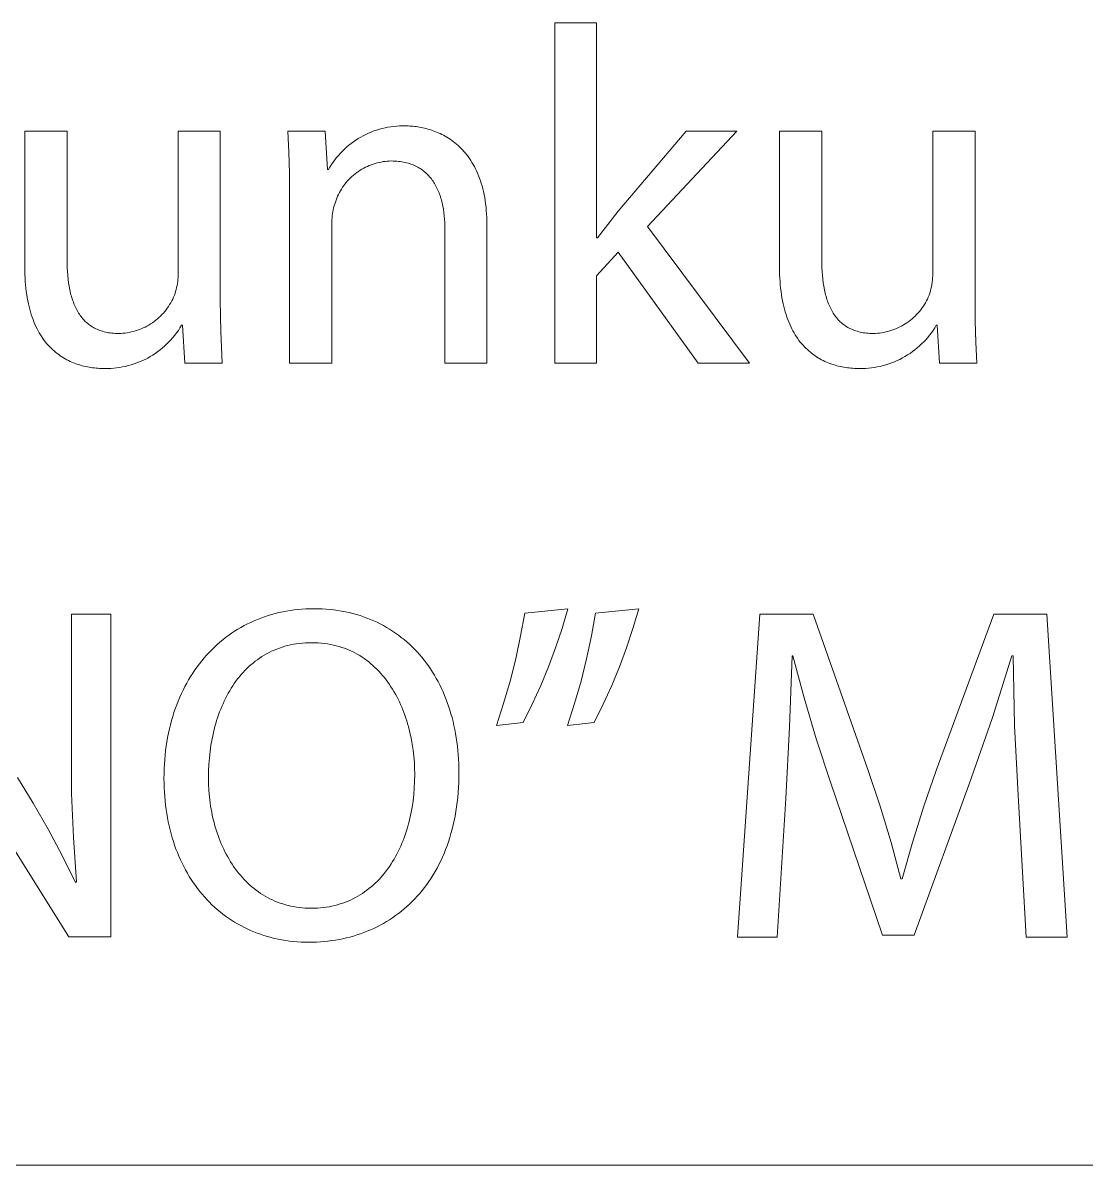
# Model space of a CAD drawing. Header units: millimetres. Extents: x 1287 to 5317, y -239 to 2577.
# Drawn here: x 4419.3 to 4508.8, y -239.1 to -142.9 of the extents above; entities that cross this region are included whole.
import ezdxf

# ---------------------------------------------------------------- set-up
doc = ezdxf.new("R2010")
doc.units = ezdxf.units.MM
doc.header["$MEASUREMENT"] = 0
doc.layers.add('Domyślny', color=7, linetype='Continuous', true_color=0x000000)

msp = doc.modelspace()

# ---------------------------------------------------------------- linework, layer by layer
at = {"layer": 'Domyślny', "color": 18, "lineweight": 15, "true_color": 0x000000}
for p, q in [((4464.086, -171.597), (4464.086, -142.945)), ((4464.086, -142.945), (4467.603, -142.945)), ((4467.603, -142.945), (4467.603, -161.035)), ((4449.071, -151.971), (4449.304, -151.899)), ((4449.304, -151.899), (4449.539, -151.836)), ((4449.539, -151.836), (4449.777, -151.781)), ((4449.777, -151.781), (4450.016, -151.733)), ((4450.016, -151.733), (4450.257, -151.694)), ((4450.257, -151.694), (4450.499, -151.663)), ((4450.499, -151.663), (4450.742, -151.641)), ((4450.742, -151.641), (4450.986, -151.626)), ((4450.986, -151.626), (4451.23, -151.62)), ((4451.23, -151.62), (4451.474, -151.622)), ((4451.474, -151.622), (4451.601, -151.624)), ((4451.601, -151.624), (4451.731, -151.627)), ((4451.731, -151.627), (4451.862, -151.633)), ((4451.862, -151.633), (4451.996, -151.642)), ((4451.996, -151.642), (4452.131, -151.654)), ((4452.131, -151.654), (4452.267, -151.668)), ((4452.267, -151.668), (4452.405, -151.685)), ((4452.405, -151.685), (4452.544, -151.705)), ((4452.544, -151.705), (4452.684, -151.728)), ((4452.684, -151.728), (4452.826, -151.754)), ((4452.826, -151.754), (4452.968, -151.784)), ((4452.968, -151.784), (4453.111, -151.816)), ((4453.111, -151.816), (4453.254, -151.852)), ((4453.254, -151.852), (4453.398, -151.891)), ((4453.398, -151.891), (4453.543, -151.934)), ((4453.543, -151.934), (4453.687, -151.98)), ((4419.432, -163.5), (4419.432, -152.065)), ((4419.432, -152.065), (4423.002, -152.065)), ((4423.002, -152.065), (4423.002, -162.882)), ((4432.356, -164.05), (4432.356, -152.065)), ((4432.356, -152.065), (4435.899, -152.065)), ((4435.899, -152.065), (4435.899, -166.278)), ((4441.681, -153.831), (4441.583, -152.065)), ((4441.583, -152.065), (4444.737, -152.065)), ((4444.737, -152.065), (4444.938, -155.3)), ((4447.117, -152.955), (4447.318, -152.817)), ((4447.318, -152.817), (4447.524, -152.686)), ((4447.524, -152.686), (4447.734, -152.561)), ((4447.734, -152.561), (4447.948, -152.444)), ((4447.948, -152.444), (4448.166, -152.334)), ((4448.166, -152.334), (4448.387, -152.232)), ((4448.387, -152.232), (4448.612, -152.137)), ((4448.612, -152.137), (4448.84, -152.05)), ((4448.84, -152.05), (4449.071, -151.971)), ((4453.687, -151.98), (4453.832, -152.03)), ((4453.832, -152.03), (4453.977, -152.084)), ((4453.977, -152.084), (4454.122, -152.142)), ((4454.122, -152.142), (4454.266, -152.203)), ((4454.266, -152.203), (4454.41, -152.268)), ((4454.41, -152.268), (4454.553, -152.338)), ((4454.553, -152.338), (4454.696, -152.411)), ((4454.696, -152.411), (4454.838, -152.489)), ((4454.838, -152.489), (4454.978, -152.57)), ((4454.978, -152.57), (4455.118, -152.657)), ((4455.118, -152.657), (4455.257, -152.747)), ((4455.257, -152.747), (4455.394, -152.842)), ((4455.394, -152.842), (4455.53, -152.942)), ((4469.428, -158.808), (4475.145, -152.071)), ((4479.426, -152.071), (4471.884, -160.096)), ((4475.145, -152.071), (4479.426, -152.071)), ((4483.009, -163.5), (4483.009, -152.065)), ((4483.009, -152.065), (4486.566, -152.065)), ((4486.566, -152.065), (4486.566, -162.882)), ((4495.92, -164.05), (4495.92, -152.065)), ((4495.92, -152.065), (4499.476, -152.065)), ((4499.476, -152.065), (4499.476, -166.278)), ((4441.734, -155.598), (4441.681, -153.831)), ((4446.02, -153.921), (4446.189, -153.745)), ((4446.189, -153.745), (4446.363, -153.574)), ((4446.363, -153.574), (4446.544, -153.41)), ((4446.544, -153.41), (4446.73, -153.252)), ((4446.73, -153.252), (4446.921, -153.1)), ((4446.921, -153.1), (4447.117, -152.955)), ((4455.53, -152.942), (4455.664, -153.047)), ((4455.664, -153.047), (4455.797, -153.156)), ((4455.797, -153.156), (4455.928, -153.27)), ((4455.928, -153.27), (4456.056, -153.389)), ((4456.056, -153.389), (4456.183, -153.512)), ((4456.183, -153.512), (4456.307, -153.641)), ((4456.307, -153.641), (4456.429, -153.775)), ((4456.429, -153.775), (4456.549, -153.914)), ((4445.271, -154.882), (4445.407, -154.68)), ((4445.407, -154.68), (4445.551, -154.482)), ((4445.551, -154.482), (4445.701, -154.29)), ((4445.701, -154.29), (4445.857, -154.103)), ((4445.857, -154.103), (4446.02, -153.921)), ((4448.775, -154.836), (4448.612, -154.894)), ((4448.941, -154.783), (4448.775, -154.836)), ((4449.107, -154.737), (4448.941, -154.783)), ((4449.276, -154.696), (4449.107, -154.737)), ((4449.445, -154.661), (4449.276, -154.696)), ((4449.616, -154.632), (4449.445, -154.661)), ((4449.788, -154.609), (4449.616, -154.632)), ((4449.96, -154.592), (4449.788, -154.609)), ((4450.133, -154.58), (4449.96, -154.592)), ((4450.306, -154.575), (4450.133, -154.58)), ((4450.461, -154.577), (4450.306, -154.575)), ((4450.613, -154.582), (4450.461, -154.577)), ((4450.762, -154.592), (4450.613, -154.582)), ((4450.908, -154.605), (4450.762, -154.592)), ((4451.05, -154.622), (4450.908, -154.605)), ((4451.19, -154.642), (4451.05, -154.622)), ((4451.326, -154.666), (4451.19, -154.642)), ((4451.46, -154.693), (4451.326, -154.666)), ((4451.59, -154.724), (4451.46, -154.693)), ((4451.718, -154.759), (4451.59, -154.724)), ((4451.843, -154.796), (4451.718, -154.759)), ((4451.964, -154.837), (4451.843, -154.796)), ((4452.083, -154.881), (4451.964, -154.837)), ((4456.549, -153.914), (4456.666, -154.059)), ((4456.666, -154.059), (4456.78, -154.209)), ((4456.78, -154.209), (4456.891, -154.364)), ((4456.891, -154.364), (4457, -154.525)), ((4457, -154.525), (4457.105, -154.691)), ((4457.105, -154.691), (4457.207, -154.863)), ((4441.744, -157.366), (4441.734, -155.598)), ((4444.938, -155.3), (4445.018, -155.3)), ((4445.018, -155.3), (4445.141, -155.089)), ((4445.141, -155.089), (4445.271, -154.882)), ((4447.125, -155.765), (4446.994, -155.879)), ((4447.259, -155.655), (4447.125, -155.765)), ((4447.397, -155.55), (4447.259, -155.655)), ((4447.538, -155.45), (4447.397, -155.55)), ((4447.683, -155.355), (4447.538, -155.45)), ((4447.831, -155.265), (4447.683, -155.355)), ((4447.982, -155.18), (4447.831, -155.265)), ((4448.136, -155.1), (4447.982, -155.18)), ((4448.292, -155.026), (4448.136, -155.1)), ((4448.451, -154.957), (4448.292, -155.026)), ((4448.612, -154.894), (4448.451, -154.957)), ((4452.199, -154.929), (4452.083, -154.881)), ((4452.312, -154.979), (4452.199, -154.929)), ((4452.423, -155.033), (4452.312, -154.979)), ((4452.53, -155.09), (4452.423, -155.033)), ((4452.635, -155.15), (4452.53, -155.09)), ((4452.737, -155.212), (4452.635, -155.15)), ((4452.836, -155.278), (4452.737, -155.212)), ((4452.932, -155.347), (4452.836, -155.278)), ((4453.026, -155.418), (4452.932, -155.347)), ((4453.117, -155.492), (4453.026, -155.418)), ((4453.206, -155.569), (4453.117, -155.492)), ((4453.292, -155.649), (4453.206, -155.569)), ((4453.375, -155.731), (4453.292, -155.649)), ((4453.455, -155.816), (4453.375, -155.731)), ((4457.207, -154.863), (4457.305, -155.041)), ((4457.305, -155.041), (4457.4, -155.225)), ((4457.4, -155.225), (4457.491, -155.415)), ((4457.491, -155.415), (4457.579, -155.61)), ((4457.579, -155.61), (4457.662, -155.812)), ((4446.301, -156.651), (4446.202, -156.793)), ((4446.406, -156.513), (4446.301, -156.651)), ((4446.515, -156.378), (4446.406, -156.513)), ((4446.628, -156.247), (4446.515, -156.378)), ((4446.746, -156.12), (4446.628, -156.247)), ((4446.868, -155.997), (4446.746, -156.12)), ((4446.994, -155.879), (4446.868, -155.997)), ((4453.533, -155.903), (4453.455, -155.816)), ((4453.609, -155.993), (4453.533, -155.903)), ((4453.682, -156.086), (4453.609, -155.993)), ((4453.753, -156.18), (4453.682, -156.086)), ((4453.821, -156.278), (4453.753, -156.18)), ((4453.886, -156.377), (4453.821, -156.278)), ((4453.949, -156.479), (4453.886, -156.377)), ((4454.01, -156.583), (4453.949, -156.479)), ((4454.069, -156.689), (4454.01, -156.583)), ((4454.125, -156.797), (4454.069, -156.689)), ((4457.662, -155.812), (4457.742, -156.02)), ((4457.742, -156.02), (4457.817, -156.234)), ((4457.817, -156.234), (4457.888, -156.454)), ((4457.888, -156.454), (4457.954, -156.681)), ((4457.954, -156.681), (4458.016, -156.914)), ((4441.744, -171.606), (4441.744, -157.366)), ((4445.713, -157.708), (4445.65, -157.869)), ((4445.781, -157.549), (4445.713, -157.708)), ((4445.855, -157.392), (4445.781, -157.549)), ((4445.934, -157.238), (4445.855, -157.392)), ((4446.018, -157.086), (4445.934, -157.238)), ((4446.108, -156.938), (4446.018, -157.086)), ((4446.202, -156.793), (4446.108, -156.938)), ((4454.178, -156.907), (4454.125, -156.797)), ((4454.23, -157.02), (4454.178, -156.907)), ((4454.279, -157.134), (4454.23, -157.02)), ((4454.326, -157.25), (4454.279, -157.134)), ((4454.37, -157.368), (4454.326, -157.25)), ((4454.413, -157.488), (4454.37, -157.368)), ((4454.453, -157.61), (4454.413, -157.488)), ((4454.491, -157.733), (4454.453, -157.61)), ((4458.016, -156.914), (4458.073, -157.154)), ((4458.073, -157.154), (4458.126, -157.401)), ((4458.126, -157.401), (4458.173, -157.654)), ((4458.173, -157.654), (4458.216, -157.914)), ((4445.413, -158.688), (4445.381, -158.854)), ((4445.451, -158.524), (4445.413, -158.688)), ((4445.494, -158.36), (4445.451, -158.524)), ((4445.542, -158.198), (4445.494, -158.36)), ((4445.593, -158.033), (4445.542, -158.198)), ((4445.65, -157.869), (4445.593, -158.033)), ((4454.527, -157.858), (4454.491, -157.733)), ((4454.561, -157.985), (4454.527, -157.858)), ((4454.592, -158.113), (4454.561, -157.985)), ((4454.622, -158.243), (4454.592, -158.113)), ((4454.649, -158.375), (4454.622, -158.243)), ((4454.698, -158.642), (4454.649, -158.375)), ((4454.739, -158.915), (4454.698, -158.642)), ((4458.216, -157.914), (4458.253, -158.18)), ((4458.253, -158.18), (4458.285, -158.454)), ((4458.285, -158.454), (4458.311, -158.735)), ((4445.305, -159.525), (4445.3, -159.694)), ((4445.316, -159.356), (4445.305, -159.525)), ((4445.332, -159.188), (4445.316, -159.356)), ((4445.354, -159.021), (4445.332, -159.188)), ((4445.381, -158.854), (4445.354, -159.021)), ((4454.772, -159.192), (4454.739, -158.915)), ((4454.797, -159.475), (4454.772, -159.192)), ((4454.815, -159.761), (4454.797, -159.475)), ((4458.311, -158.735), (4458.331, -159.023)), ((4458.331, -159.023), (4458.346, -159.318)), ((4458.346, -159.318), (4458.355, -159.62)), ((4458.355, -159.62), (4458.358, -159.93)), ((4467.683, -161.035), (4469.428, -158.808)), ((4445.3, -159.694), (4445.3, -159.863)), ((4445.3, -159.863), (4445.3, -171.606)), ((4454.825, -160.052), (4454.815, -159.761)), ((4454.829, -160.346), (4454.825, -160.052)), ((4454.829, -171.606), (4454.829, -160.346)), ((4458.358, -159.93), (4458.358, -171.606)), ((4471.884, -160.096), (4480.473, -171.597)), ((4467.603, -161.035), (4467.683, -161.035)), ((4469.428, -162.243), (4467.603, -164.256)), ((4476.165, -171.597), (4469.428, -162.243)), ((4419.443, -164.126), (4419.432, -163.5)), ((4423.002, -162.882), (4423.005, -163.226)), ((4423.005, -163.226), (4423.015, -163.562)), ((4483.02, -164.126), (4483.009, -163.5)), ((4486.566, -162.882), (4486.569, -163.226)), ((4486.569, -163.226), (4486.579, -163.562)), ((4419.456, -164.428), (4419.443, -164.126)), ((4419.474, -164.723), (4419.456, -164.428)), ((4423.015, -163.562), (4423.032, -163.891)), ((4423.032, -163.891), (4423.057, -164.213)), ((4423.057, -164.213), (4423.088, -164.526)), ((4432.334, -164.557), (4432.347, -164.388)), ((4432.347, -164.388), (4432.354, -164.219)), ((4432.354, -164.219), (4432.356, -164.05)), ((4467.603, -164.256), (4467.603, -171.597)), ((4483.033, -164.428), (4483.02, -164.126)), ((4483.051, -164.723), (4483.033, -164.428)), ((4486.579, -163.562), (4486.596, -163.891)), ((4486.596, -163.891), (4486.621, -164.213)), ((4486.621, -164.213), (4486.652, -164.526)), ((4495.892, -164.607), (4495.908, -164.421)), ((4495.908, -164.421), (4495.917, -164.236)), ((4495.917, -164.236), (4495.92, -164.05)), ((4419.497, -165.011), (4419.474, -164.723)), ((4419.525, -165.292), (4419.497, -165.011)), ((4419.558, -165.565), (4419.525, -165.292)), ((4423.088, -164.526), (4423.127, -164.831)), ((4423.127, -164.831), (4423.174, -165.128)), ((4423.174, -165.128), (4423.228, -165.416)), ((4423.228, -165.416), (4423.291, -165.695)), ((4432.141, -165.554), (4432.187, -165.39)), ((4432.187, -165.39), (4432.227, -165.226)), ((4432.227, -165.226), (4432.262, -165.06)), ((4432.262, -165.06), (4432.291, -164.893)), ((4432.291, -164.893), (4432.315, -164.726)), ((4432.315, -164.726), (4432.334, -164.557)), ((4483.075, -165.011), (4483.051, -164.723)), ((4483.103, -165.292), (4483.075, -165.011)), ((4483.136, -165.565), (4483.103, -165.292)), ((4486.652, -164.526), (4486.691, -164.831)), ((4486.691, -164.831), (4486.738, -165.128)), ((4486.738, -165.128), (4486.792, -165.416)), ((4486.792, -165.416), (4486.855, -165.695)), ((4495.722, -165.52), (4495.768, -165.34)), ((4495.768, -165.34), (4495.808, -165.158)), ((4495.808, -165.158), (4495.843, -164.975)), ((4495.843, -164.975), (4495.87, -164.791)), ((4495.87, -164.791), (4495.892, -164.607)), ((4419.596, -165.832), (4419.558, -165.565)), ((4419.638, -166.092), (4419.596, -165.832)), ((4419.685, -166.345), (4419.638, -166.092)), ((4419.736, -166.591), (4419.685, -166.345)), ((4423.291, -165.695), (4423.325, -165.831)), ((4423.325, -165.831), (4423.362, -165.965)), ((4423.362, -165.965), (4423.4, -166.096)), ((4423.4, -166.096), (4423.441, -166.225)), ((4423.441, -166.225), (4423.484, -166.352)), ((4423.484, -166.352), (4423.529, -166.476)), ((4431.726, -166.513), (4431.811, -166.357)), ((4431.811, -166.357), (4431.891, -166.199)), ((4431.891, -166.199), (4431.965, -166.038)), ((4431.965, -166.038), (4432.034, -165.875)), ((4432.034, -165.875), (4432.09, -165.715)), ((4432.09, -165.715), (4432.141, -165.554)), ((4435.899, -166.278), (4435.934, -168.936)), ((4483.173, -165.832), (4483.136, -165.565)), ((4483.216, -166.092), (4483.173, -165.832)), ((4483.262, -166.345), (4483.216, -166.092)), ((4483.313, -166.591), (4483.262, -166.345)), ((4486.855, -165.695), (4486.889, -165.831)), ((4486.889, -165.831), (4486.926, -165.965)), ((4486.926, -165.965), (4486.964, -166.096)), ((4486.964, -166.096), (4487.005, -166.225)), ((4487.005, -166.225), (4487.047, -166.352)), ((4487.047, -166.352), (4487.092, -166.476)), ((4495.3, -166.512), (4495.386, -166.357)), ((4495.386, -166.357), (4495.467, -166.199)), ((4495.467, -166.199), (4495.542, -166.038)), ((4495.542, -166.038), (4495.611, -165.875)), ((4495.611, -165.875), (4495.67, -165.698)), ((4495.67, -165.698), (4495.722, -165.52)), ((4499.476, -166.278), (4499.485, -168.05)), ((4419.792, -166.83), (4419.736, -166.591)), ((4419.851, -167.063), (4419.792, -166.83)), ((4419.915, -167.289), (4419.851, -167.063)), ((4419.983, -167.509), (4419.915, -167.289)), ((4423.529, -166.476), (4423.576, -166.598)), ((4423.576, -166.598), (4423.625, -166.717)), ((4423.625, -166.717), (4423.676, -166.834)), ((4423.676, -166.834), (4423.73, -166.948)), ((4423.73, -166.948), (4423.786, -167.059)), ((4423.786, -167.059), (4423.845, -167.168)), ((4423.845, -167.168), (4423.905, -167.274)), ((4423.905, -167.274), (4423.968, -167.378)), ((4431.107, -167.375), (4431.222, -167.24)), ((4431.222, -167.24), (4431.333, -167.102)), ((4431.333, -167.102), (4431.439, -166.96)), ((4431.439, -166.96), (4431.54, -166.814)), ((4431.54, -166.814), (4431.635, -166.665)), ((4431.635, -166.665), (4431.726, -166.513)), ((4483.369, -166.83), (4483.313, -166.591)), ((4483.429, -167.063), (4483.369, -166.83)), ((4483.492, -167.289), (4483.429, -167.063)), ((4483.56, -167.509), (4483.492, -167.289)), ((4487.092, -166.476), (4487.14, -166.598)), ((4487.14, -166.598), (4487.189, -166.717)), ((4487.189, -166.717), (4487.24, -166.834)), ((4487.24, -166.834), (4487.294, -166.948)), ((4487.294, -166.948), (4487.35, -167.059)), ((4487.35, -167.059), (4487.408, -167.168)), ((4487.408, -167.168), (4487.469, -167.274)), ((4487.469, -167.274), (4487.532, -167.378)), ((4494.678, -167.374), (4494.794, -167.239)), ((4494.794, -167.239), (4494.905, -167.101)), ((4494.905, -167.101), (4495.011, -166.959)), ((4495.011, -166.959), (4495.113, -166.813)), ((4495.113, -166.813), (4495.209, -166.665)), ((4495.209, -166.665), (4495.3, -166.512)), ((4420.054, -167.723), (4419.983, -167.509)), ((4420.13, -167.93), (4420.054, -167.723)), ((4420.209, -168.131), (4420.13, -167.93)), ((4420.292, -168.326), (4420.209, -168.131)), ((4423.968, -167.378), (4424.034, -167.479)), ((4424.034, -167.479), (4424.101, -167.577)), ((4424.101, -167.577), (4424.171, -167.672)), ((4424.171, -167.672), (4424.244, -167.765)), ((4424.244, -167.765), (4424.319, -167.855)), ((4424.319, -167.855), (4424.396, -167.942)), ((4424.396, -167.942), (4424.476, -168.025)), ((4424.476, -168.025), (4424.559, -168.106)), ((4424.559, -168.106), (4424.644, -168.185)), ((4424.644, -168.185), (4424.732, -168.26)), ((4424.732, -168.26), (4424.822, -168.332)), ((4429.881, -168.385), (4430.032, -168.292)), ((4430.032, -168.292), (4430.179, -168.194)), ((4430.179, -168.194), (4430.324, -168.091)), ((4430.324, -168.091), (4430.464, -167.983)), ((4430.464, -167.983), (4430.601, -167.871)), ((4430.601, -167.871), (4430.734, -167.753)), ((4430.734, -167.753), (4430.863, -167.632)), ((4430.863, -167.632), (4430.987, -167.505)), ((4430.987, -167.505), (4431.107, -167.375)), ((4483.632, -167.723), (4483.56, -167.509)), ((4483.707, -167.93), (4483.632, -167.723)), ((4483.786, -168.131), (4483.707, -167.93)), ((4483.869, -168.326), (4483.786, -168.131)), ((4487.532, -167.378), (4487.597, -167.479)), ((4487.597, -167.479), (4487.665, -167.577)), ((4487.665, -167.577), (4487.735, -167.672)), ((4487.735, -167.672), (4487.808, -167.765)), ((4487.808, -167.765), (4487.883, -167.855)), ((4487.883, -167.855), (4487.96, -167.942)), ((4487.96, -167.942), (4488.04, -168.025)), ((4488.04, -168.025), (4488.123, -168.106)), ((4488.123, -168.106), (4488.208, -168.185)), ((4488.208, -168.185), (4488.295, -168.26)), ((4488.295, -168.26), (4488.386, -168.332)), ((4493.448, -168.382), (4493.599, -168.29)), ((4493.599, -168.29), (4493.747, -168.192)), ((4493.747, -168.192), (4493.892, -168.089)), ((4493.892, -168.089), (4494.033, -167.981)), ((4494.033, -167.981), (4494.17, -167.869)), ((4494.17, -167.869), (4494.303, -167.752)), ((4494.303, -167.752), (4494.432, -167.63)), ((4494.432, -167.63), (4494.557, -167.504)), ((4494.557, -167.504), (4494.678, -167.374)), ((4499.485, -168.05), (4499.539, -169.822)), ((4420.378, -168.515), (4420.292, -168.326)), ((4420.468, -168.698), (4420.378, -168.515)), ((4420.561, -168.875), (4420.468, -168.698)), ((4420.658, -169.047), (4420.561, -168.875)), ((4420.757, -169.212), (4420.658, -169.047)), ((4420.859, -169.372), (4420.757, -169.212)), ((4424.822, -168.332), (4424.914, -168.401)), ((4424.914, -168.401), (4425.01, -168.467)), ((4425.01, -168.467), (4425.108, -168.53)), ((4425.108, -168.53), (4425.209, -168.589)), ((4425.209, -168.589), (4425.312, -168.646)), ((4425.312, -168.646), (4425.418, -168.699)), ((4425.418, -168.699), (4425.527, -168.749)), ((4425.527, -168.749), (4425.639, -168.796)), ((4425.639, -168.796), (4425.753, -168.84)), ((4425.753, -168.84), (4425.87, -168.88)), ((4425.87, -168.88), (4425.99, -168.917)), ((4425.99, -168.917), (4426.113, -168.951)), ((4426.113, -168.951), (4426.239, -168.981)), ((4426.239, -168.981), (4426.367, -169.008)), ((4426.367, -169.008), (4426.499, -169.031)), ((4426.499, -169.031), (4426.633, -169.051)), ((4426.633, -169.051), (4426.771, -169.067)), ((4426.771, -169.067), (4426.911, -169.079)), ((4426.911, -169.079), (4427.054, -169.089)), ((4427.054, -169.089), (4427.201, -169.094)), ((4427.201, -169.094), (4427.35, -169.096)), ((4427.35, -169.096), (4427.527, -169.09)), ((4427.527, -169.09), (4427.704, -169.078)), ((4427.704, -169.078), (4427.88, -169.061)), ((4427.88, -169.061), (4428.056, -169.037)), ((4428.056, -169.037), (4428.231, -169.007)), ((4428.231, -169.007), (4428.404, -168.97)), ((4428.404, -168.97), (4428.576, -168.928)), ((4428.576, -168.928), (4428.747, -168.88)), ((4428.747, -168.88), (4428.916, -168.827)), ((4428.916, -168.827), (4429.083, -168.767)), ((4429.083, -168.767), (4429.247, -168.702)), ((4429.247, -168.702), (4429.41, -168.631)), ((4429.41, -168.631), (4429.569, -168.554)), ((4429.569, -168.554), (4429.727, -168.472)), ((4429.727, -168.472), (4429.881, -168.385)), ((4432.072, -169.239), (4431.914, -169.434)), ((4432.224, -169.04), (4432.072, -169.239)), ((4432.369, -168.835), (4432.224, -169.04)), ((4432.507, -168.626), (4432.369, -168.835)), ((4432.638, -168.411), (4432.507, -168.626)), ((4432.718, -168.411), (4432.638, -168.411)), ((4432.906, -171.592), (4432.718, -168.411)), ((4435.934, -168.936), (4436.06, -171.592)), ((4483.956, -168.515), (4483.869, -168.326)), ((4484.045, -168.698), (4483.956, -168.515)), ((4484.139, -168.875), (4484.045, -168.698)), ((4484.235, -169.047), (4484.139, -168.875)), ((4484.334, -169.212), (4484.235, -169.047)), ((4484.437, -169.372), (4484.334, -169.212)), ((4488.386, -168.332), (4488.478, -168.401)), ((4488.478, -168.401), (4488.574, -168.467)), ((4488.574, -168.467), (4488.672, -168.53)), ((4488.672, -168.53), (4488.772, -168.589)), ((4488.772, -168.589), (4488.876, -168.646)), ((4488.876, -168.646), (4488.982, -168.699)), ((4488.982, -168.699), (4489.091, -168.749)), ((4489.091, -168.749), (4489.202, -168.796)), ((4489.202, -168.796), (4489.317, -168.84)), ((4489.317, -168.84), (4489.434, -168.88)), ((4489.434, -168.88), (4489.554, -168.917)), ((4489.554, -168.917), (4489.677, -168.951)), ((4489.677, -168.951), (4489.803, -168.981)), ((4489.803, -168.981), (4489.931, -169.008)), ((4489.931, -169.008), (4490.063, -169.031)), ((4490.063, -169.031), (4490.197, -169.051)), ((4490.197, -169.051), (4490.335, -169.067)), ((4490.335, -169.067), (4490.475, -169.079)), ((4490.475, -169.079), (4490.618, -169.089)), ((4490.618, -169.089), (4490.765, -169.094)), ((4490.765, -169.094), (4490.914, -169.096)), ((4490.914, -169.096), (4491.091, -169.09)), ((4491.091, -169.09), (4491.268, -169.078)), ((4491.268, -169.078), (4491.445, -169.06)), ((4491.445, -169.06), (4491.621, -169.035)), ((4491.621, -169.035), (4491.796, -169.005)), ((4491.796, -169.005), (4491.969, -168.969)), ((4491.969, -168.969), (4492.142, -168.927)), ((4492.142, -168.927), (4492.312, -168.879)), ((4492.312, -168.879), (4492.481, -168.825)), ((4492.481, -168.825), (4492.649, -168.765)), ((4492.649, -168.765), (4492.814, -168.7)), ((4492.814, -168.7), (4492.976, -168.629)), ((4492.976, -168.629), (4493.136, -168.552)), ((4493.136, -168.552), (4493.293, -168.47)), ((4493.293, -168.47), (4493.448, -168.382)), ((4495.649, -169.239), (4495.49, -169.433)), ((4495.801, -169.039), (4495.649, -169.239)), ((4495.946, -168.835), (4495.801, -169.039)), ((4496.084, -168.625), (4495.946, -168.835)), ((4496.215, -168.411), (4496.084, -168.625)), ((4496.296, -168.411), (4496.215, -168.411)), ((4496.484, -171.592), (4496.296, -168.411)), ((4420.965, -169.527), (4420.859, -169.372)), ((4421.073, -169.676), (4420.965, -169.527)), ((4421.184, -169.819), (4421.073, -169.676)), ((4421.298, -169.957), (4421.184, -169.819)), ((4421.414, -170.09), (4421.298, -169.957)), ((4421.532, -170.218), (4421.414, -170.09)), ((4421.653, -170.341), (4421.532, -170.218)), ((4431.216, -170.154), (4431.027, -170.319)), ((4431.4, -169.983), (4431.216, -170.154)), ((4431.577, -169.806), (4431.4, -169.983)), ((4431.749, -169.623), (4431.577, -169.806)), ((4431.914, -169.434), (4431.749, -169.623)), ((4484.542, -169.527), (4484.437, -169.372)), ((4484.65, -169.676), (4484.542, -169.527)), ((4484.761, -169.819), (4484.65, -169.676)), ((4484.875, -169.957), (4484.761, -169.819)), ((4484.991, -170.09), (4484.875, -169.957)), ((4485.11, -170.218), (4484.991, -170.09)), ((4485.231, -170.341), (4485.11, -170.218)), ((4494.792, -170.152), (4494.603, -170.317)), ((4494.976, -169.981), (4494.792, -170.152)), ((4495.153, -169.804), (4494.976, -169.981)), ((4495.325, -169.621), (4495.153, -169.804)), ((4495.49, -169.433), (4495.325, -169.621)), ((4499.539, -169.822), (4499.638, -171.592)), ((4421.776, -170.458), (4421.653, -170.341)), ((4421.902, -170.571), (4421.776, -170.458)), ((4422.029, -170.679), (4421.902, -170.571)), ((4422.158, -170.782), (4422.029, -170.679)), ((4422.289, -170.88), (4422.158, -170.782)), ((4422.422, -170.974), (4422.289, -170.88)), ((4422.557, -171.063), (4422.422, -170.974)), ((4422.693, -171.148), (4422.557, -171.063)), ((4422.83, -171.229), (4422.693, -171.148)), ((4429.785, -171.164), (4429.562, -171.279)), ((4430.003, -171.041), (4429.785, -171.164)), ((4430.218, -170.911), (4430.003, -171.041)), ((4430.428, -170.773), (4430.218, -170.911)), ((4430.633, -170.629), (4430.428, -170.773)), ((4430.833, -170.477), (4430.633, -170.629)), ((4431.027, -170.319), (4430.833, -170.477)), ((4485.354, -170.458), (4485.231, -170.341)), ((4485.479, -170.571), (4485.354, -170.458)), ((4485.606, -170.679), (4485.479, -170.571)), ((4485.736, -170.782), (4485.606, -170.679)), ((4485.867, -170.88), (4485.736, -170.782)), ((4486, -170.974), (4485.867, -170.88)), ((4486.134, -171.063), (4486, -170.974)), ((4486.27, -171.148), (4486.134, -171.063)), ((4486.408, -171.229), (4486.27, -171.148)), ((4493.361, -171.161), (4493.138, -171.277)), ((4493.579, -171.039), (4493.361, -171.161)), ((4493.794, -170.908), (4493.579, -171.039)), ((4494.003, -170.771), (4493.794, -170.908)), ((4494.208, -170.626), (4494.003, -170.771)), ((4494.408, -170.475), (4494.208, -170.626)), ((4494.603, -170.317), (4494.408, -170.475)), ((4422.969, -171.305), (4422.83, -171.229)), ((4423.109, -171.377), (4422.969, -171.305)), ((4423.251, -171.444), (4423.109, -171.377)), ((4423.393, -171.508), (4423.251, -171.444)), ((4423.536, -171.568), (4423.393, -171.508)), ((4423.681, -171.623), (4423.536, -171.568)), ((4423.826, -171.675), (4423.681, -171.623)), ((4423.971, -171.723), (4423.826, -171.675)), ((4424.117, -171.768), (4423.971, -171.723)), ((4424.264, -171.809), (4424.117, -171.768)), ((4424.411, -171.846), (4424.264, -171.809)), ((4424.559, -171.88), (4424.411, -171.846)), ((4424.706, -171.91), (4424.559, -171.88)), ((4424.854, -171.938), (4424.706, -171.91)), ((4425.001, -171.962), (4424.854, -171.938)), ((4425.149, -171.983), (4425.001, -171.962)), ((4425.296, -172.001), (4425.149, -171.983)), ((4425.443, -172.016), (4425.296, -172.001)), ((4425.589, -172.028), (4425.443, -172.016)), ((4425.735, -172.037), (4425.589, -172.028)), ((4425.881, -172.043), (4425.735, -172.037)), ((4426.025, -172.047), (4425.881, -172.043)), ((4426.169, -172.048), (4426.025, -172.047)), ((4426.42, -172.048), (4426.169, -172.048)), ((4426.671, -172.039), (4426.42, -172.048)), ((4426.921, -172.022), (4426.671, -172.039)), ((4427.17, -171.996), (4426.921, -172.022)), ((4427.419, -171.961), (4427.17, -171.996)), ((4427.666, -171.918), (4427.419, -171.961)), ((4427.912, -171.867), (4427.666, -171.918)), ((4428.155, -171.807), (4427.912, -171.867)), ((4428.397, -171.739), (4428.155, -171.807)), ((4428.636, -171.663), (4428.397, -171.739)), ((4428.872, -171.579), (4428.636, -171.663)), ((4429.106, -171.487), (4428.872, -171.579)), ((4429.336, -171.387), (4429.106, -171.487)), ((4429.562, -171.279), (4429.336, -171.387)), ((4436.06, -171.592), (4432.906, -171.592)), ((4445.3, -171.606), (4441.744, -171.606)), ((4458.358, -171.606), (4454.829, -171.606)), ((4467.603, -171.597), (4464.086, -171.597)), ((4480.473, -171.597), (4476.165, -171.597)), ((4486.547, -171.305), (4486.408, -171.229)), ((4486.687, -171.377), (4486.547, -171.305)), ((4486.828, -171.444), (4486.687, -171.377)), ((4486.97, -171.508), (4486.828, -171.444)), ((4487.114, -171.568), (4486.97, -171.508)), ((4487.258, -171.623), (4487.114, -171.568)), ((4487.403, -171.675), (4487.258, -171.623)), ((4487.549, -171.723), (4487.403, -171.675)), ((4487.695, -171.768), (4487.549, -171.723)), ((4487.841, -171.809), (4487.695, -171.768)), ((4487.989, -171.846), (4487.841, -171.809)), ((4488.136, -171.88), (4487.989, -171.846)), ((4488.283, -171.91), (4488.136, -171.88)), ((4488.431, -171.938), (4488.283, -171.91)), ((4488.579, -171.962), (4488.431, -171.938)), ((4488.726, -171.983), (4488.579, -171.962)), ((4488.873, -172.001), (4488.726, -171.983)), ((4489.02, -172.016), (4488.873, -172.001)), ((4489.167, -172.028), (4489.02, -172.016)), ((4489.313, -172.037), (4489.167, -172.028)), ((4489.458, -172.043), (4489.313, -172.037)), ((4489.603, -172.047), (4489.458, -172.043)), ((4489.747, -172.048), (4489.603, -172.047)), ((4489.997, -172.048), (4489.747, -172.048)), ((4490.248, -172.038), (4489.997, -172.048)), ((4490.498, -172.021), (4490.248, -172.038)), ((4490.748, -171.994), (4490.498, -172.021)), ((4490.996, -171.96), (4490.748, -171.994)), ((4491.243, -171.917), (4490.996, -171.96)), ((4491.488, -171.865), (4491.243, -171.917)), ((4491.732, -171.805), (4491.488, -171.865)), ((4491.973, -171.737), (4491.732, -171.805)), ((4492.212, -171.661), (4491.973, -171.737)), ((4492.449, -171.577), (4492.212, -171.661)), ((4492.682, -171.485), (4492.449, -171.577)), ((4492.912, -171.385), (4492.682, -171.485)), ((4493.138, -171.277), (4492.912, -171.385)), ((4499.638, -171.592), (4496.484, -171.592)), ((4442.12, -192.377), (4442.447, -192.34)), ((4442.447, -192.34), (4442.778, -192.312)), ((4442.778, -192.312), (4443.112, -192.291)), ((4443.112, -192.291), (4443.448, -192.279)), ((4443.448, -192.279), (4443.788, -192.275)), ((4443.788, -192.275), (4444.134, -192.279)), ((4444.134, -192.279), (4444.476, -192.291)), ((4444.476, -192.291), (4444.814, -192.312)), ((4444.814, -192.312), (4445.148, -192.34)), ((4445.148, -192.34), (4445.478, -192.377)), ((4461.558, -192.642), (4465.182, -192.28)), ((4465.182, -192.28), (4464.694, -193.926)), ((4467.517, -192.642), (4471.154, -192.28)), ((4471.154, -192.28), (4470.666, -193.925)), ((4423.363, -204.098), (4423.363, -192.731)), ((4423.363, -192.731), (4426.691, -192.731)), ((4426.691, -192.731), (4426.691, -219.908)), ((4438.462, -193.421), (4438.746, -193.292)), ((4438.746, -193.292), (4439.034, -193.171)), ((4439.034, -193.171), (4439.326, -193.058)), ((4439.326, -193.058), (4439.622, -192.952)), ((4439.622, -192.952), (4439.921, -192.853)), ((4439.921, -192.853), (4440.225, -192.762)), ((4440.225, -192.762), (4440.532, -192.678)), ((4440.532, -192.678), (4440.842, -192.602)), ((4440.842, -192.602), (4441.157, -192.534)), ((4441.157, -192.534), (4441.474, -192.474)), ((4441.474, -192.474), (4441.795, -192.421)), ((4441.795, -192.421), (4442.12, -192.377)), ((4445.478, -192.377), (4445.804, -192.422)), ((4445.804, -192.422), (4446.126, -192.474)), ((4446.126, -192.474), (4446.443, -192.535)), ((4446.443, -192.535), (4446.757, -192.603)), ((4446.757, -192.603), (4447.066, -192.679)), ((4447.066, -192.679), (4447.37, -192.762)), ((4447.37, -192.762), (4447.671, -192.853)), ((4447.671, -192.853), (4447.967, -192.951)), ((4447.967, -192.951), (4448.258, -193.057)), ((4448.258, -193.057), (4448.545, -193.17)), ((4448.545, -193.17), (4448.827, -193.29)), ((4448.827, -193.29), (4449.105, -193.417)), ((4461.203, -194.566), (4461.558, -192.642)), ((4467.173, -194.568), (4467.517, -192.642)), ((4479.46, -219.913), (4481.352, -192.723)), ((4481.352, -192.723), (4485.834, -192.723)), ((4485.834, -192.723), (4490.478, -205.888)), ((4496.209, -205.888), (4501.053, -192.723)), ((4501.053, -192.723), (4505.522, -192.723)), ((4505.522, -192.723), (4507.227, -219.913)), ((4436.849, -194.34), (4437.106, -194.17)), ((4437.106, -194.17), (4437.369, -194.006)), ((4437.369, -194.006), (4437.636, -193.849)), ((4437.636, -193.849), (4437.907, -193.699)), ((4437.907, -193.699), (4438.182, -193.556)), ((4438.182, -193.556), (4438.462, -193.421)), ((4449.105, -193.417), (4449.377, -193.551)), ((4449.377, -193.551), (4449.646, -193.693)), ((4449.646, -193.693), (4449.909, -193.841)), ((4449.909, -193.841), (4450.167, -193.996)), ((4450.167, -193.996), (4450.421, -194.158)), ((4450.421, -194.158), (4450.67, -194.326)), ((4464.694, -193.926), (4464.151, -195.554)), ((4470.666, -193.925), (4470.123, -195.552)), ((4435.63, -195.296), (4435.864, -195.092)), ((4435.864, -195.092), (4436.103, -194.894)), ((4436.103, -194.894), (4436.347, -194.703)), ((4436.347, -194.703), (4436.595, -194.518)), ((4436.595, -194.518), (4436.849, -194.34)), ((4442.307, -195.229), (4442.059, -195.271)), ((4442.56, -195.195), (4442.307, -195.229)), ((4442.817, -195.168), (4442.56, -195.195)), ((4443.078, -195.149), (4442.817, -195.168)), ((4443.344, -195.137), (4443.078, -195.149)), ((4443.613, -195.133), (4443.344, -195.137)), ((4443.886, -195.137), (4443.613, -195.133)), ((4444.154, -195.15), (4443.886, -195.137)), ((4444.418, -195.17), (4444.154, -195.15)), ((4444.677, -195.198), (4444.418, -195.17)), ((4444.932, -195.234), (4444.677, -195.198)), ((4445.182, -195.278), (4444.932, -195.234)), ((4450.67, -194.326), (4450.913, -194.501)), ((4450.913, -194.501), (4451.152, -194.683)), ((4451.152, -194.683), (4451.386, -194.871)), ((4451.386, -194.871), (4451.614, -195.065)), ((4451.614, -195.065), (4451.837, -195.266)), ((4460.786, -196.478), (4461.203, -194.566)), ((4466.764, -196.481), (4467.173, -194.568)), ((4434.538, -196.417), (4434.746, -196.18)), ((4434.746, -196.18), (4434.959, -195.949)), ((4434.959, -195.949), (4435.178, -195.725)), ((4435.178, -195.725), (4435.401, -195.508)), ((4435.401, -195.508), (4435.63, -195.296)), ((4439.605, -196.183), (4439.407, -196.304)), ((4439.806, -196.067), (4439.605, -196.183)), ((4440.013, -195.958), (4439.806, -196.067)), ((4440.223, -195.856), (4440.013, -195.958)), ((4440.438, -195.759), (4440.223, -195.856)), ((4440.657, -195.669), (4440.438, -195.759)), ((4440.88, -195.586), (4440.657, -195.669)), ((4441.107, -195.509), (4440.88, -195.586)), ((4441.339, -195.439), (4441.107, -195.509)), ((4441.574, -195.376), (4441.339, -195.439)), ((4441.815, -195.32), (4441.574, -195.376)), ((4442.059, -195.271), (4441.815, -195.32)), ((4445.428, -195.329), (4445.182, -195.278)), ((4445.67, -195.387), (4445.428, -195.329)), ((4445.907, -195.453), (4445.67, -195.387)), ((4446.139, -195.525), (4445.907, -195.453)), ((4446.367, -195.605), (4446.139, -195.525)), ((4446.591, -195.691), (4446.367, -195.605)), ((4446.811, -195.785), (4446.591, -195.691)), ((4447.025, -195.884), (4446.811, -195.785)), ((4447.236, -195.99), (4447.025, -195.884)), ((4447.442, -196.103), (4447.236, -195.99)), ((4447.644, -196.221), (4447.442, -196.103)), ((4451.837, -195.266), (4452.055, -195.472)), ((4452.055, -195.472), (4452.268, -195.685)), ((4452.268, -195.685), (4452.475, -195.905)), ((4452.475, -195.905), (4452.677, -196.13)), ((4452.677, -196.13), (4452.874, -196.361)), ((4464.151, -195.554), (4463.551, -197.162)), ((4470.123, -195.552), (4469.525, -197.16)), ((4433.946, -197.165), (4434.138, -196.909)), ((4434.138, -196.909), (4434.335, -196.66)), ((4434.335, -196.66), (4434.538, -196.417)), ((4438.31, -197.151), (4438.142, -197.311)), ((4438.482, -196.996), (4438.31, -197.151)), ((4438.658, -196.846), (4438.482, -196.996)), ((4438.839, -196.702), (4438.658, -196.846)), ((4439.024, -196.564), (4438.839, -196.702)), ((4439.213, -196.431), (4439.024, -196.564)), ((4439.407, -196.304), (4439.213, -196.431)), ((4447.841, -196.345), (4447.644, -196.221)), ((4448.034, -196.476), (4447.841, -196.345)), ((4448.223, -196.612), (4448.034, -196.476)), ((4448.407, -196.753), (4448.223, -196.612)), ((4448.587, -196.9), (4448.407, -196.753)), ((4448.763, -197.053), (4448.587, -196.9)), ((4448.934, -197.21), (4448.763, -197.053)), ((4452.874, -196.361), (4453.065, -196.597)), ((4453.065, -196.597), (4453.25, -196.84)), ((4453.25, -196.84), (4453.43, -197.088)), ((4453.43, -197.088), (4453.605, -197.342)), ((4460.308, -198.375), (4460.786, -196.478)), ((4463.551, -197.162), (4462.896, -198.748)), ((4466.288, -198.378), (4466.764, -196.481)), ((4469.525, -197.16), (4468.873, -198.746)), ((4484.063, -196.239), (4483.855, -202.254)), ((4484.143, -196.239), (4484.063, -196.239)), ((4485.089, -199.789), (4484.143, -196.239)), ((4502.583, -196.239), (4500.955, -201.436)), ((4502.704, -196.239), (4502.583, -196.239)), ((4502.815, -202.114), (4502.704, -196.239)), ((4433.237, -198.247), (4433.405, -197.968)), ((4433.405, -197.968), (4433.58, -197.694)), ((4433.58, -197.694), (4433.76, -197.426)), ((4433.76, -197.426), (4433.946, -197.165)), ((4437.512, -198.002), (4437.365, -198.187)), ((4437.663, -197.822), (4437.512, -198.002)), ((4437.818, -197.647), (4437.663, -197.822)), ((4437.978, -197.476), (4437.818, -197.647)), ((4438.142, -197.311), (4437.978, -197.476)), ((4449.101, -197.373), (4448.934, -197.21)), ((4449.263, -197.54), (4449.101, -197.373)), ((4449.421, -197.713), (4449.263, -197.54)), ((4449.575, -197.89), (4449.421, -197.713)), ((4449.725, -198.071), (4449.575, -197.89)), ((4449.87, -198.257), (4449.725, -198.071)), ((4453.605, -197.342), (4453.773, -197.602)), ((4453.773, -197.602), (4453.936, -197.867)), ((4453.936, -197.867), (4454.093, -198.137)), ((4432.767, -199.12), (4432.918, -198.823)), ((4432.918, -198.823), (4433.074, -198.532)), ((4433.074, -198.532), (4433.237, -198.247)), ((4436.82, -198.971), (4436.695, -199.178)), ((4436.95, -198.769), (4436.82, -198.971)), ((4437.084, -198.571), (4436.95, -198.769)), ((4437.222, -198.377), (4437.084, -198.571)), ((4437.365, -198.187), (4437.222, -198.377)), ((4450.011, -198.447), (4449.87, -198.257)), ((4450.147, -198.641), (4450.011, -198.447)), ((4450.28, -198.839), (4450.147, -198.641)), ((4450.408, -199.041), (4450.28, -198.839)), ((4450.532, -199.247), (4450.408, -199.041)), ((4454.093, -198.137), (4454.244, -198.413)), ((4454.244, -198.413), (4454.39, -198.693)), ((4454.39, -198.693), (4454.529, -198.979)), ((4454.529, -198.979), (4454.663, -199.27)), ((4459.769, -200.255), (4460.308, -198.375)), ((4462.896, -198.748), (4462.187, -200.311)), ((4465.747, -200.257), (4466.288, -198.378)), ((4468.873, -198.746), (4468.167, -200.31)), ((4432.228, -200.364), (4432.353, -200.044)), ((4432.353, -200.044), (4432.485, -199.731)), ((4432.485, -199.731), (4432.623, -199.423)), ((4432.623, -199.423), (4432.767, -199.12)), ((4436.235, -200.044), (4436.131, -200.27)), ((4436.343, -199.822), (4436.235, -200.044)), ((4436.456, -199.604), (4436.343, -199.822)), ((4436.573, -199.389), (4436.456, -199.604)), ((4436.695, -199.178), (4436.573, -199.389)), ((4450.651, -199.456), (4450.532, -199.247)), ((4450.766, -199.668), (4450.651, -199.456)), ((4450.877, -199.884), (4450.766, -199.668)), ((4450.984, -200.103), (4450.877, -199.884)), ((4454.663, -199.27), (4454.79, -199.567)), ((4454.79, -199.567), (4454.912, -199.868)), ((4454.912, -199.868), (4455.027, -200.174)), ((4486.136, -203.311), (4485.089, -199.789)), ((4431.997, -201.018), (4432.109, -200.688)), ((4432.109, -200.688), (4432.228, -200.364)), ((4435.843, -200.968), (4435.756, -201.207)), ((4435.935, -200.732), (4435.843, -200.968)), ((4436.03, -200.499), (4435.935, -200.732)), ((4436.131, -200.27), (4436.03, -200.499)), ((4451.086, -200.325), (4450.984, -200.103)), ((4451.184, -200.55), (4451.086, -200.325)), ((4451.278, -200.778), (4451.184, -200.55)), ((4451.368, -201.008), (4451.278, -200.778)), ((4451.453, -201.241), (4451.368, -201.008)), ((4455.027, -200.174), (4455.136, -200.484)), ((4455.136, -200.484), (4455.239, -200.8)), ((4455.239, -200.8), (4455.335, -201.12)), ((4459.169, -202.117), (4459.769, -200.255)), ((4462.187, -200.311), (4461.424, -201.849)), ((4465.141, -202.117), (4465.747, -200.257)), ((4468.167, -200.31), (4467.409, -201.849)), ((4431.701, -202.039), (4431.793, -201.693)), ((4431.793, -201.693), (4431.892, -201.353)), ((4431.892, -201.353), (4431.997, -201.018)), ((4435.519, -201.943), (4435.449, -202.193)), ((4435.594, -201.695), (4435.519, -201.943)), ((4435.673, -201.45), (4435.594, -201.695)), ((4435.756, -201.207), (4435.673, -201.45)), ((4451.535, -201.476), (4451.453, -201.241)), ((4451.612, -201.713), (4451.535, -201.476)), ((4451.684, -201.952), (4451.612, -201.713)), ((4451.753, -202.193), (4451.684, -201.952)), ((4455.335, -201.12), (4455.426, -201.444)), ((4455.426, -201.444), (4455.509, -201.773)), ((4455.509, -201.773), (4455.587, -202.107)), ((4461.424, -201.849), (4459.169, -202.117)), ((4467.409, -201.849), (4465.141, -202.117)), ((4500.955, -201.436), (4499.148, -206.573)), ((4431.467, -203.106), (4431.538, -202.746)), ((4431.538, -202.746), (4431.616, -202.39)), ((4431.616, -202.39), (4431.701, -202.039)), ((4435.321, -202.703), (4435.264, -202.961)), ((4435.383, -202.447), (4435.321, -202.703)), ((4435.449, -202.193), (4435.383, -202.447)), ((4451.817, -202.436), (4451.753, -202.193)), ((4451.878, -202.681), (4451.817, -202.436)), ((4451.985, -203.175), (4451.878, -202.681)), ((4455.587, -202.107), (4455.658, -202.445)), ((4455.658, -202.445), (4455.722, -202.787)), ((4455.722, -202.787), (4455.78, -203.133)), ((4483.855, -202.254), (4483.54, -208.264)), ((4503.107, -207.982), (4502.815, -202.114)), ((4431.297, -204.218), (4431.347, -203.842)), ((4431.347, -203.842), (4431.403, -203.472)), ((4431.403, -203.472), (4431.467, -203.106)), ((4435.117, -203.749), (4435.04, -204.284)), ((4435.21, -203.222), (4435.117, -203.749)), ((4435.264, -202.961), (4435.21, -203.222)), ((4452.077, -203.674), (4451.985, -203.175)), ((4452.151, -204.177), (4452.077, -203.674)), ((4455.78, -203.133), (4455.831, -203.483)), ((4455.831, -203.483), (4455.876, -203.838)), ((4455.876, -203.838), (4455.914, -204.196)), ((4487.284, -206.801), (4486.136, -203.311)), ((4423.382, -207.824), (4423.363, -204.098)), ((4431.221, -204.983), (4431.255, -204.598)), ((4431.255, -204.598), (4431.297, -204.218)), ((4434.98, -204.827), (4434.937, -205.375)), ((4435.04, -204.284), (4434.98, -204.827)), ((4452.209, -204.682), (4452.151, -204.177)), ((4452.25, -205.19), (4452.209, -204.682)), ((4455.914, -204.196), (4455.945, -204.558)), ((4455.945, -204.558), (4455.969, -204.924)), ((4431.163, -206.165), (4431.175, -205.766)), ((4431.175, -205.766), (4431.194, -205.372)), ((4431.194, -205.372), (4431.221, -204.983)), ((4434.937, -205.375), (4434.912, -205.929)), ((4452.275, -205.698), (4452.25, -205.19)), ((4452.283, -206.205), (4452.275, -205.698)), ((4455.969, -204.924), (4455.987, -205.294)), ((4455.987, -205.294), (4455.997, -205.667)), ((4455.997, -205.667), (4456, -206.044)), ((4423.135, -219.908), (4414.505, -206.125)), ((4418.813, -206.487), (4420.143, -208.633)), ((4431.159, -206.568), (4431.163, -206.165)), ((4431.163, -206.951), (4431.159, -206.568)), ((4434.912, -205.929), (4434.903, -206.487)), ((4434.903, -206.487), (4434.913, -207.029)), ((4452.246, -207.347), (4452.274, -206.78)), ((4452.274, -206.78), (4452.283, -206.205)), ((4455.996, -206.479), (4455.984, -206.908)), ((4456, -206.044), (4455.996, -206.479)), ((4490.478, -205.888), (4491.484, -208.908)), ((4499.148, -206.573), (4494.357, -219.752)), ((4495.156, -208.904), (4496.209, -205.888)), ((4431.174, -207.331), (4431.163, -206.951)), ((4431.192, -207.707), (4431.174, -207.331)), ((4431.217, -208.078), (4431.192, -207.707)), ((4434.913, -207.029), (4434.94, -207.566)), ((4434.94, -207.566), (4434.986, -208.098)), ((4452.201, -207.907), (4452.246, -207.347)), ((4455.963, -207.33), (4455.935, -207.746)), ((4455.984, -206.908), (4455.963, -207.33)), ((4491.672, -219.752), (4487.284, -206.801)), ((4420.143, -208.633), (4421.401, -210.822)), ((4423.525, -211.548), (4423.382, -207.824)), ((4431.25, -208.445), (4431.217, -208.078)), ((4431.289, -208.809), (4431.25, -208.445)), ((4434.986, -208.098), (4435.015, -208.362)), ((4435.015, -208.362), (4435.049, -208.624)), ((4435.049, -208.624), (4435.088, -208.885)), ((4452.056, -209.001), (4452.137, -208.459)), ((4452.137, -208.459), (4452.201, -207.907)), ((4455.854, -208.558), (4455.802, -208.955)), ((4455.898, -208.156), (4455.854, -208.558)), ((4455.935, -207.746), (4455.898, -208.156)), ((4483.54, -208.264), (4482.815, -219.913)), ((4503.791, -219.913), (4503.107, -207.982)), ((4431.336, -209.167), (4431.289, -208.809)), ((4431.389, -209.522), (4431.336, -209.167)), ((4431.45, -209.872), (4431.389, -209.522)), ((4435.088, -208.885), (4435.13, -209.144)), ((4435.13, -209.144), (4435.178, -209.401)), ((4435.178, -209.401), (4435.23, -209.655)), ((4435.23, -209.655), (4435.286, -209.908)), ((4451.9, -209.797), (4451.956, -209.534)), ((4451.956, -209.534), (4452.008, -209.269)), ((4452.008, -209.269), (4452.056, -209.001)), ((4455.742, -209.344), (4455.675, -209.728)), ((4455.802, -208.955), (4455.742, -209.344)), ((4491.484, -208.908), (4492.401, -211.955)), ((4494.199, -211.952), (4495.156, -208.904)), ((4431.517, -210.217), (4431.45, -209.872)), ((4431.59, -210.558), (4431.517, -210.217)), ((4431.671, -210.894), (4431.59, -210.558)), ((4435.286, -209.908), (4435.346, -210.159)), ((4435.346, -210.159), (4435.411, -210.407)), ((4435.411, -210.407), (4435.48, -210.652)), ((4451.632, -210.818), (4451.705, -210.567)), ((4451.705, -210.567), (4451.775, -210.313)), ((4451.775, -210.313), (4451.84, -210.056)), ((4451.84, -210.056), (4451.9, -209.797)), ((4455.519, -210.474), (4455.43, -210.838)), ((4455.601, -210.104), (4455.519, -210.474)), ((4455.675, -209.728), (4455.601, -210.104)), ((4421.401, -210.822), (4422.587, -213.051)), ((4423.792, -215.264), (4423.525, -211.548)), ((4431.758, -211.226), (4431.671, -210.894)), ((4431.851, -211.553), (4431.758, -211.226)), ((4431.951, -211.875), (4431.851, -211.553)), ((4435.48, -210.652), (4435.554, -210.896)), ((4435.554, -210.896), (4435.632, -211.136)), ((4435.632, -211.136), (4435.714, -211.374)), ((4435.714, -211.374), (4435.8, -211.608)), ((4451.294, -211.791), (4451.385, -211.553)), ((4451.385, -211.553), (4451.471, -211.311)), ((4451.471, -211.311), (4451.554, -211.066)), ((4451.554, -211.066), (4451.632, -210.818)), ((4455.23, -211.545), (4455.12, -211.889)), ((4455.333, -211.195), (4455.23, -211.545)), ((4455.43, -210.838), (4455.333, -211.195)), ((4432.058, -212.192), (4431.951, -211.875)), ((4432.17, -212.504), (4432.058, -212.192)), ((4432.289, -212.811), (4432.17, -212.504)), ((4435.8, -211.608), (4435.891, -211.84)), ((4435.891, -211.84), (4435.986, -212.069)), ((4435.986, -212.069), (4436.085, -212.295)), ((4436.085, -212.295), (4436.189, -212.517)), ((4436.189, -212.517), (4436.296, -212.736)), ((4450.888, -212.707), (4450.996, -212.483)), ((4450.996, -212.483), (4451.099, -212.256)), ((4451.099, -212.256), (4451.199, -212.025)), ((4451.199, -212.025), (4451.294, -211.791)), ((4455.003, -212.226), (4454.879, -212.556)), ((4455.12, -211.889), (4455.003, -212.226)), ((4492.401, -211.955), (4493.229, -215.028)), ((4493.337, -215.028), (4494.199, -211.952)), ((4422.587, -213.051), (4423.698, -215.318)), ((4432.414, -213.113), (4432.289, -212.811)), ((4432.545, -213.41), (4432.414, -213.113)), ((4432.683, -213.701), (4432.545, -213.41)), ((4436.296, -212.736), (4436.408, -212.951)), ((4436.408, -212.951), (4436.524, -213.163)), ((4436.524, -213.163), (4436.644, -213.371)), ((4436.644, -213.371), (4436.768, -213.575)), ((4450.415, -213.562), (4450.539, -213.354)), ((4450.539, -213.354), (4450.66, -213.142)), ((4450.66, -213.142), (4450.776, -212.927)), ((4450.776, -212.927), (4450.888, -212.707)), ((4454.469, -213.507), (4454.319, -213.811)), ((4454.612, -213.197), (4454.469, -213.507)), ((4454.749, -212.88), (4454.612, -213.197)), ((4454.879, -212.556), (4454.749, -212.88)), ((4432.826, -213.987), (4432.683, -213.701)), ((4432.975, -214.268), (4432.826, -213.987)), ((4433.13, -214.544), (4432.975, -214.268)), ((4436.768, -213.575), (4436.896, -213.775)), ((4436.896, -213.775), (4437.028, -213.971)), ((4437.028, -213.971), (4437.165, -214.164)), ((4437.165, -214.164), (4437.305, -214.351)), ((4437.305, -214.351), (4437.45, -214.535)), ((4449.731, -214.534), (4449.876, -214.349)), ((4449.876, -214.349), (4450.017, -214.159)), ((4450.017, -214.159), (4450.153, -213.964)), ((4450.153, -213.964), (4450.286, -213.765)), ((4450.286, -213.765), (4450.415, -213.562)), ((4454.002, -214.398), (4453.834, -214.681)), ((4454.164, -214.108), (4454.002, -214.398)), ((4454.319, -213.811), (4454.164, -214.108)), ((4423.698, -215.318), (4423.792, -215.264)), ((4433.291, -214.814), (4433.13, -214.544)), ((4433.457, -215.078), (4433.291, -214.814)), ((4433.629, -215.337), (4433.457, -215.078)), ((4433.807, -215.59), (4433.629, -215.337)), ((4437.45, -214.535), (4437.598, -214.714)), ((4437.598, -214.714), (4437.751, -214.888)), ((4437.751, -214.888), (4437.907, -215.058)), ((4437.907, -215.058), (4438.067, -215.223)), ((4438.067, -215.223), (4438.232, -215.383)), ((4438.232, -215.383), (4438.4, -215.539)), ((4448.776, -215.545), (4448.945, -215.389)), ((4448.945, -215.389), (4449.111, -215.228)), ((4449.111, -215.228), (4449.272, -215.062)), ((4449.272, -215.062), (4449.429, -214.891)), ((4449.429, -214.891), (4449.582, -214.715)), ((4449.582, -214.715), (4449.731, -214.534)), ((4453.481, -215.228), (4453.296, -215.491)), ((4453.66, -214.958), (4453.481, -215.228)), ((4453.834, -214.681), (4453.66, -214.958)), ((4493.229, -215.028), (4493.337, -215.028)), ((4433.991, -215.837), (4433.807, -215.59)), ((4434.179, -216.079), (4433.991, -215.837)), ((4434.373, -216.314), (4434.179, -216.079)), ((4434.573, -216.544), (4434.373, -216.314)), ((4438.4, -215.539), (4438.572, -215.689)), ((4438.572, -215.689), (4438.748, -215.833)), ((4438.748, -215.833), (4438.928, -215.973)), ((4438.928, -215.973), (4439.112, -216.107)), ((4439.112, -216.107), (4439.3, -216.236)), ((4439.3, -216.236), (4439.491, -216.359)), ((4439.491, -216.359), (4439.687, -216.476)), ((4447.484, -216.483), (4447.68, -216.366)), ((4447.68, -216.366), (4447.873, -216.243)), ((4447.873, -216.243), (4448.061, -216.115)), ((4448.061, -216.115), (4448.246, -215.981)), ((4448.246, -215.981), (4448.427, -215.841)), ((4448.427, -215.841), (4448.604, -215.696)), ((4448.604, -215.696), (4448.776, -215.545)), ((4452.707, -216.24), (4452.5, -216.476)), ((4452.909, -215.997), (4452.707, -216.24)), ((4453.105, -215.748), (4452.909, -215.997)), ((4453.296, -215.491), (4453.105, -215.748)), ((4434.778, -216.768), (4434.573, -216.544)), ((4434.987, -216.985), (4434.778, -216.768)), ((4435.202, -217.197), (4434.987, -216.985)), ((4435.423, -217.402), (4435.202, -217.197)), ((4439.687, -216.476), (4439.886, -216.588)), ((4439.886, -216.588), (4440.089, -216.693)), ((4440.089, -216.693), (4440.295, -216.793)), ((4440.295, -216.793), (4440.506, -216.886)), ((4440.506, -216.886), (4440.72, -216.973)), ((4440.72, -216.973), (4440.938, -217.054)), ((4440.938, -217.054), (4441.159, -217.128)), ((4441.159, -217.128), (4441.384, -217.196)), ((4441.384, -217.196), (4441.613, -217.257)), ((4441.613, -217.257), (4441.845, -217.311)), ((4441.845, -217.311), (4442.082, -217.358)), ((4442.082, -217.358), (4442.321, -217.399)), ((4444.834, -217.4), (4445.075, -217.36)), ((4445.075, -217.36), (4445.312, -217.313)), ((4445.312, -217.313), (4445.546, -217.26)), ((4445.546, -217.26), (4445.777, -217.199)), ((4445.777, -217.199), (4446.003, -217.132)), ((4446.003, -217.132), (4446.226, -217.058)), ((4446.226, -217.058), (4446.445, -216.978)), ((4446.445, -216.978), (4446.66, -216.892)), ((4446.66, -216.892), (4446.872, -216.799)), ((4446.872, -216.799), (4447.08, -216.7)), ((4447.08, -216.7), (4447.284, -216.595)), ((4447.284, -216.595), (4447.484, -216.483)), ((4451.622, -217.351), (4451.39, -217.553)), ((4451.849, -217.143), (4451.622, -217.351)), ((4452.071, -216.927), (4451.849, -217.143)), ((4452.288, -216.705), (4452.071, -216.927)), ((4452.5, -216.476), (4452.288, -216.705)), ((4435.648, -217.6), (4435.423, -217.402)), ((4435.878, -217.793), (4435.648, -217.6)), ((4436.113, -217.979), (4435.878, -217.793)), ((4436.352, -218.159), (4436.113, -217.979)), ((4436.597, -218.332), (4436.352, -218.159)), ((4442.321, -217.399), (4442.564, -217.432)), ((4442.564, -217.432), (4442.811, -217.458)), ((4442.811, -217.458), (4443.062, -217.477)), ((4443.062, -217.477), (4443.316, -217.488)), ((4443.316, -217.488), (4443.573, -217.492)), ((4443.573, -217.492), (4443.832, -217.488)), ((4443.832, -217.488), (4444.088, -217.477)), ((4444.088, -217.477), (4444.34, -217.458)), ((4444.34, -217.458), (4444.589, -217.433)), ((4444.589, -217.433), (4444.834, -217.4)), ((4450.417, -218.29), (4450.162, -218.457)), ((4450.667, -218.116), (4450.417, -218.29)), ((4450.912, -217.935), (4450.667, -218.116)), ((4451.153, -217.748), (4450.912, -217.935)), ((4451.39, -217.553), (4451.153, -217.748)), ((4436.846, -218.498), (4436.597, -218.332)), ((4437.099, -218.658), (4436.846, -218.498)), ((4437.358, -218.811), (4437.099, -218.658)), ((4437.62, -218.957), (4437.358, -218.811)), ((4437.887, -219.096), (4437.62, -218.957)), ((4438.159, -219.228), (4437.887, -219.096)), ((4438.434, -219.354), (4438.159, -219.228)), ((4448.831, -219.188), (4448.553, -219.313)), ((4449.105, -219.055), (4448.831, -219.188)), ((4449.375, -218.916), (4449.105, -219.055)), ((4449.642, -218.77), (4449.375, -218.916)), ((4449.904, -218.617), (4449.642, -218.77)), ((4450.162, -218.457), (4449.904, -218.617)), ((4426.691, -219.908), (4423.135, -219.908)), ((4438.714, -219.472), (4438.434, -219.354)), ((4438.998, -219.583), (4438.714, -219.472)), ((4439.286, -219.687), (4438.998, -219.583)), ((4439.578, -219.783), (4439.286, -219.687)), ((4439.874, -219.873), (4439.578, -219.783)), ((4440.174, -219.955), (4439.874, -219.873)), ((4440.478, -220.029), (4440.174, -219.955)), ((4440.785, -220.096), (4440.478, -220.029)), ((4441.097, -220.155), (4440.785, -220.096)), ((4441.411, -220.206), (4441.097, -220.155)), ((4441.73, -220.25), (4441.411, -220.206)), ((4445.287, -220.22), (4444.973, -220.26)), ((4445.598, -220.173), (4445.287, -220.22)), ((4445.906, -220.119), (4445.598, -220.173)), ((4446.212, -220.058), (4445.906, -220.119)), ((4446.516, -219.99), (4446.212, -220.058)), ((4446.816, -219.914), (4446.516, -219.99)), ((4447.114, -219.832), (4446.816, -219.914)), ((4447.408, -219.742), (4447.114, -219.832)), ((4447.699, -219.645), (4447.408, -219.742)), ((4447.987, -219.541), (4447.699, -219.645)), ((4448.272, -219.431), (4447.987, -219.541)), ((4448.553, -219.313), (4448.272, -219.431)), ((4482.815, -219.913), (4479.46, -219.913)), ((4494.357, -219.752), (4491.672, -219.752)), ((4507.227, -219.913), (4503.791, -219.913)), ((4442.051, -220.286), (4441.73, -220.25)), ((4442.376, -220.314), (4442.051, -220.286)), ((4442.705, -220.334), (4442.376, -220.314)), ((4443.037, -220.346), (4442.705, -220.334)), ((4443.372, -220.35), (4443.037, -220.346)), ((4443.696, -220.347), (4443.372, -220.35)), ((4444.018, -220.336), (4443.696, -220.347)), ((4444.339, -220.318), (4444.018, -220.336)), ((4444.657, -220.293), (4444.339, -220.318)), ((4444.973, -220.26), (4444.657, -220.293)), ((5313.204, -239.122), (1286.788, -239.122)), ((5313.204, -239.122), (3793.967, -239.122))]:
    msp.add_line(p, q, dxfattribs=at)

doc.saveas('drawing.dxf')
